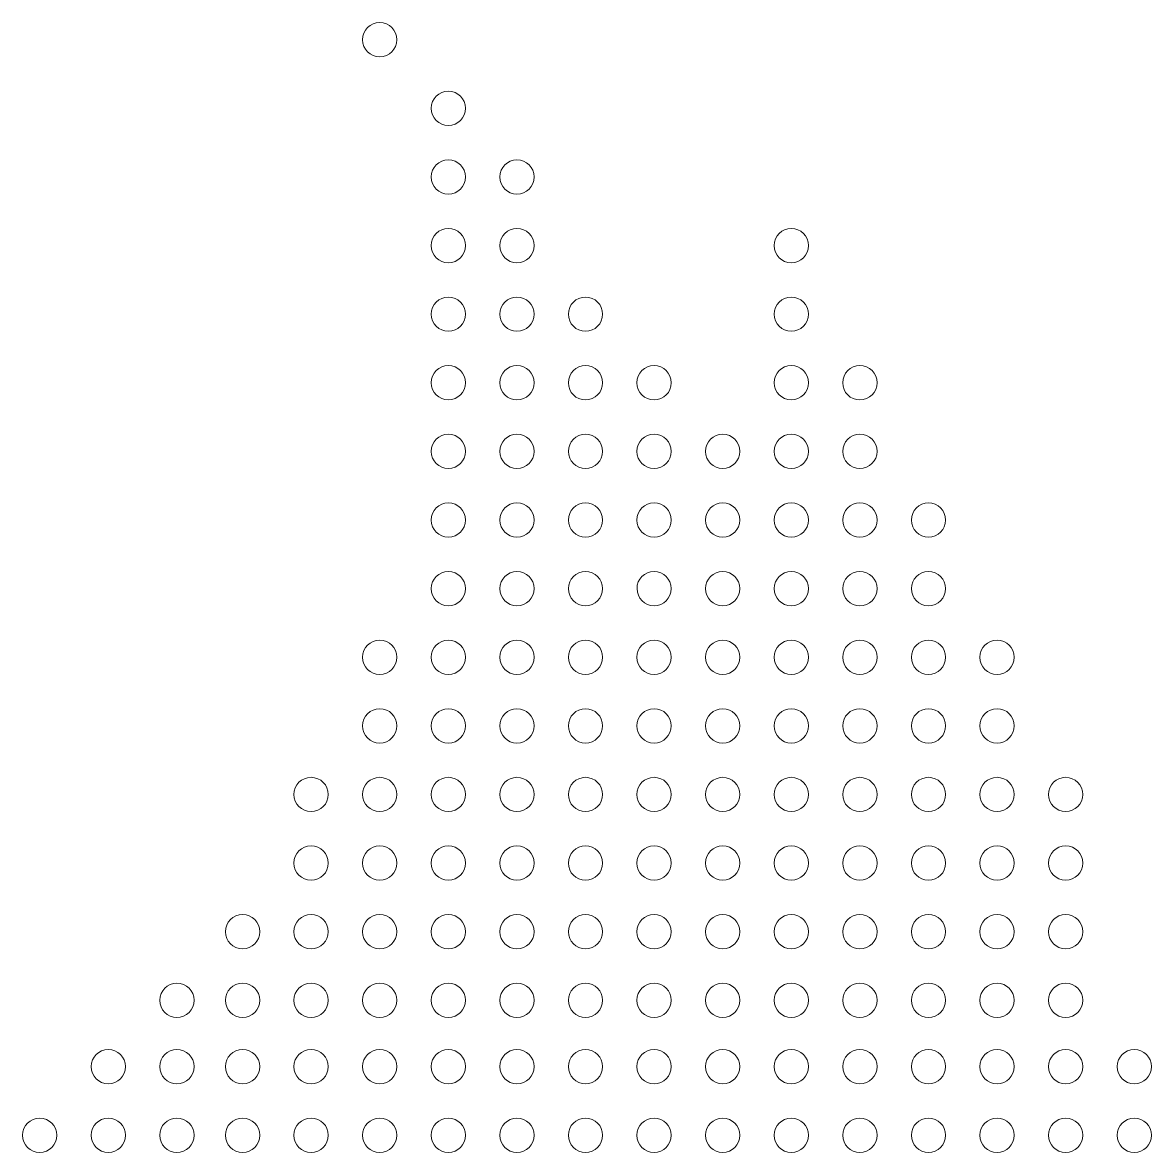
# Model space of a CAD drawing. Header units: inches. Extents: x 0.3 to 8.2, y 0.3 to 10.7.
# Drawn here: x 3.373 to 8.217, y 5.817 to 10.664 of the extents above; entities that cross this region are included whole.
import ezdxf

# ---------------------------------------------------------------- set-up
doc = ezdxf.new("R2010")
doc.units = ezdxf.units.IN
doc.header["$MEASUREMENT"] = 0
doc.layers.add('Layer 1', color=7, linetype='Continuous')

# ---------------------------------------------------------------- blocks, each defined once
blk = doc.blocks.new('block 5')
at = {"layer": 'Layer 1', "lineweight": 0}
for points in [[(4.9052, 10.6641), (4.8646, 10.6641), (4.8314, 10.6313), (4.8314, 10.5905), (4.8314, 10.5499), (4.8646, 10.5171), (4.9052, 10.5171), (4.9459, 10.5171), (4.9789, 10.5499), (4.9789, 10.5905), (4.9789, 10.6313), (4.9459, 10.6641), (4.9052, 10.6641)], [(5.1997, 10.3699), (5.159, 10.3699), (5.1259, 10.3368), (5.1259, 10.2964), (5.1259, 10.2557), (5.159, 10.2226), (5.1997, 10.2226), (5.2401, 10.2226), (5.273, 10.2557), (5.273, 10.2964), (5.273, 10.3368), (5.2401, 10.3699), (5.1997, 10.3699)], [(5.1997, 10.0754), (5.159, 10.0754), (5.1259, 10.0427), (5.1259, 10.002), (5.1259, 9.9612), (5.159, 9.9285), (5.1997, 9.9285), (5.2401, 9.9285), (5.273, 9.9612), (5.273, 10.002), (5.273, 10.0427), (5.2401, 10.0754), (5.1997, 10.0754)], [(5.4939, 10.0754), (5.4533, 10.0754), (5.4204, 10.0427), (5.4204, 10.002), (5.4204, 9.9612), (5.4533, 9.9285), (5.4939, 9.9285), (5.5348, 9.9285), (5.5676, 9.9612), (5.5676, 10.002), (5.5676, 10.0427), (5.5348, 10.0754), (5.4939, 10.0754)], [(5.1997, 9.7813), (5.159, 9.7813), (5.1259, 9.7482), (5.1259, 9.7075), (5.1259, 9.6669), (5.159, 9.6341), (5.1997, 9.6341), (5.2401, 9.6341), (5.273, 9.6669), (5.273, 9.7075), (5.273, 9.7482), (5.2401, 9.7813), (5.1997, 9.7813)], [(5.4939, 9.6341), (5.5348, 9.6341), (5.5676, 9.6669), (5.5676, 9.7075), (5.5676, 9.7482), (5.5348, 9.7813), (5.4939, 9.7813), (5.4533, 9.7813), (5.4204, 9.7482), (5.4204, 9.7075), (5.4204, 9.6669), (5.4533, 9.6341), (5.4939, 9.6341)], [(6.6712, 9.6341), (6.7118, 9.6341), (6.745, 9.6669), (6.7449, 9.7075), (6.7449, 9.7482), (6.7118, 9.7813), (6.6712, 9.7813), (6.6307, 9.7813), (6.5978, 9.7482), (6.5978, 9.7075), (6.5978, 9.6669), (6.6307, 9.6341), (6.6712, 9.6341)], [(5.1997, 9.4868), (5.159, 9.4868), (5.1259, 9.4541), (5.1259, 9.4134), (5.1259, 9.3726), (5.159, 9.3396), (5.1997, 9.3396), (5.2401, 9.3396), (5.273, 9.3726), (5.273, 9.4134), (5.273, 9.4541), (5.2401, 9.4868), (5.1997, 9.4868)], [(5.4939, 9.4868), (5.4533, 9.4868), (5.4204, 9.4541), (5.4204, 9.4134), (5.4204, 9.3726), (5.4533, 9.3396), (5.4939, 9.3396), (5.5348, 9.3396), (5.5676, 9.3726), (5.5676, 9.4134), (5.5676, 9.4541), (5.5348, 9.4868), (5.4939, 9.4868)], [(5.7882, 9.4868), (5.7474, 9.4868), (5.7147, 9.4538), (5.7147, 9.4134), (5.7147, 9.3726), (5.7474, 9.3396), (5.7882, 9.3396), (5.8289, 9.3396), (5.8617, 9.3726), (5.8617, 9.4134), (5.8617, 9.4541), (5.8289, 9.4868), (5.7882, 9.4868)], [(6.6712, 9.4868), (6.6307, 9.4868), (6.5978, 9.4538), (6.5978, 9.4134), (6.5978, 9.3726), (6.6307, 9.3396), (6.6712, 9.3396), (6.7118, 9.3396), (6.745, 9.3726), (6.745, 9.4134), (6.745, 9.4538), (6.7118, 9.4868), (6.6712, 9.4868)], [(5.1997, 9.1924), (5.159, 9.1924), (5.1259, 9.1596), (5.1259, 9.119), (5.1259, 9.0782), (5.159, 9.0454), (5.1997, 9.0454), (5.2401, 9.0454), (5.273, 9.0782), (5.273, 9.119), (5.273, 9.1596), (5.2401, 9.1924), (5.1997, 9.1924)], [(5.4939, 9.1924), (5.4533, 9.1924), (5.4204, 9.1596), (5.4204, 9.119), (5.4204, 9.0782), (5.4533, 9.0454), (5.4939, 9.0452), (5.5348, 9.0454), (5.5676, 9.0782), (5.5676, 9.119), (5.5676, 9.1596), (5.5348, 9.1924), (5.4939, 9.1924)], [(5.7882, 9.0454), (5.8289, 9.0454), (5.8617, 9.0782), (5.8617, 9.119), (5.8617, 9.1596), (5.8289, 9.1924), (5.7882, 9.1924), (5.7474, 9.1924), (5.7147, 9.1596), (5.7147, 9.119), (5.7147, 9.0782), (5.7474, 9.0452), (5.7882, 9.0454)], [(6.0826, 9.1924), (6.0419, 9.1924), (6.0088, 9.1596), (6.0088, 9.119), (6.0088, 9.0782), (6.0419, 9.0452), (6.0826, 9.0454), (6.1233, 9.0454), (6.1563, 9.0782), (6.1563, 9.119), (6.156, 9.1596), (6.1233, 9.1924), (6.0826, 9.1924)], [(6.6712, 9.1924), (6.6307, 9.1924), (6.5978, 9.1596), (6.5978, 9.119), (6.5978, 9.0782), (6.6307, 9.0454), (6.6712, 9.0454), (6.7118, 9.0454), (6.745, 9.0782), (6.745, 9.119), (6.7449, 9.1596), (6.7118, 9.1924), (6.6712, 9.1924)], [(6.9655, 9.1924), (6.9251, 9.1924), (6.8919, 9.1596), (6.8919, 9.119), (6.8919, 9.0782), (6.9251, 9.0452), (6.9655, 9.0454), (7.0062, 9.0454), (7.0394, 9.0782), (7.0394, 9.119), (7.0392, 9.1596), (7.0062, 9.1924), (6.9655, 9.1924)], [(5.1997, 8.8983), (5.159, 8.8983), (5.1259, 8.8651), (5.1259, 8.8245), (5.1259, 8.7838), (5.159, 8.751), (5.1997, 8.751), (5.2401, 8.751), (5.273, 8.7838), (5.273, 8.8245), (5.273, 8.8651), (5.2401, 8.8983), (5.1997, 8.8983)], [(5.4939, 8.7511), (5.5348, 8.7511), (5.5676, 8.7838), (5.5676, 8.8245), (5.5676, 8.8651), (5.5348, 8.8983), (5.4939, 8.8983), (5.4533, 8.8983), (5.4204, 8.8651), (5.4204, 8.8245), (5.4204, 8.7838), (5.4533, 8.7511), (5.4939, 8.7511)], [(5.7882, 8.8983), (5.7474, 8.8983), (5.7147, 8.8651), (5.7147, 8.8245), (5.7147, 8.7838), (5.7474, 8.751), (5.7882, 8.751), (5.8289, 8.751), (5.8617, 8.7838), (5.8617, 8.8245), (5.8617, 8.8651), (5.8289, 8.8983), (5.7882, 8.8983)], [(6.0826, 8.8983), (6.0419, 8.8983), (6.0088, 8.8651), (6.0088, 8.8245), (6.0088, 8.7838), (6.0419, 8.751), (6.0826, 8.751), (6.1233, 8.751), (6.1563, 8.7838), (6.1563, 8.8245), (6.1563, 8.8651), (6.1233, 8.8983), (6.0826, 8.8983)], [(6.3768, 8.8983), (6.3362, 8.8983), (6.3035, 8.8651), (6.3035, 8.8245), (6.3035, 8.7838), (6.3362, 8.751), (6.3768, 8.751), (6.4177, 8.751), (6.4505, 8.7838), (6.4505, 8.8245), (6.4505, 8.8651), (6.4177, 8.8983), (6.3768, 8.8983)], [(6.6712, 8.8983), (6.6307, 8.8983), (6.5978, 8.8651), (6.5978, 8.8245), (6.5978, 8.7838), (6.6307, 8.751), (6.6712, 8.751), (6.7118, 8.751), (6.7449, 8.7838), (6.745, 8.8245), (6.7449, 8.8651), (6.7118, 8.8983), (6.6712, 8.8983)], [(6.9655, 8.7511), (7.0062, 8.7511), (7.0392, 8.7838), (7.0392, 8.8245), (7.0394, 8.8651), (7.0062, 8.8983), (6.9655, 8.8983), (6.9251, 8.8983), (6.8919, 8.8651), (6.8919, 8.8245), (6.8919, 8.7838), (6.9251, 8.7511), (6.9655, 8.7511)], [(5.1997, 8.6037), (5.159, 8.6037), (5.1259, 8.571), (5.1259, 8.53), (5.1259, 8.4894), (5.159, 8.4566), (5.1997, 8.4566), (5.2401, 8.4566), (5.273, 8.4894), (5.273, 8.53), (5.273, 8.571), (5.2401, 8.6037), (5.1997, 8.6037)], [(5.4939, 8.6037), (5.4533, 8.6037), (5.4204, 8.571), (5.4204, 8.53), (5.4204, 8.4894), (5.4533, 8.4566), (5.4939, 8.4566), (5.5348, 8.4566), (5.5676, 8.4894), (5.5676, 8.53), (5.5676, 8.571), (5.5348, 8.6037), (5.4939, 8.6037)], [(5.7882, 8.4566), (5.8289, 8.4566), (5.8617, 8.4894), (5.8617, 8.53), (5.8617, 8.5709), (5.8289, 8.6037), (5.7882, 8.6037), (5.7474, 8.6037), (5.7147, 8.571), (5.7147, 8.53), (5.7147, 8.4894), (5.7474, 8.4566), (5.7882, 8.4566)], [(6.0826, 8.6037), (6.0419, 8.6037), (6.0088, 8.571), (6.0088, 8.53), (6.0088, 8.4894), (6.0419, 8.4566), (6.0826, 8.4566), (6.1233, 8.4566), (6.1563, 8.4894), (6.1563, 8.53), (6.1563, 8.571), (6.1233, 8.6037), (6.0826, 8.6037)], [(6.3768, 8.6037), (6.3362, 8.6037), (6.3035, 8.571), (6.3035, 8.53), (6.3035, 8.4894), (6.3362, 8.4566), (6.3768, 8.4566), (6.4177, 8.4566), (6.4505, 8.4894), (6.4505, 8.53), (6.4505, 8.571), (6.4177, 8.6037), (6.3768, 8.6037)], [(6.6712, 8.4566), (6.7118, 8.4566), (6.7449, 8.4894), (6.7449, 8.53), (6.745, 8.5709), (6.7118, 8.6037), (6.6712, 8.6037), (6.6307, 8.6037), (6.5978, 8.571), (6.5978, 8.53), (6.5978, 8.4894), (6.6307, 8.4566), (6.6712, 8.4566)], [(6.9655, 8.4566), (7.0062, 8.4566), (7.0392, 8.4894), (7.0392, 8.53), (7.0394, 8.5709), (7.0062, 8.6037), (6.9655, 8.6037), (6.9251, 8.6037), (6.8919, 8.571), (6.8919, 8.53), (6.8919, 8.4894), (6.9251, 8.4566), (6.9655, 8.4566)], [(7.2598, 8.4566), (7.3006, 8.4566), (7.3336, 8.4894), (7.3336, 8.53), (7.3336, 8.5709), (7.3006, 8.6037), (7.2598, 8.6037), (7.2195, 8.6037), (7.1865, 8.571), (7.1865, 8.53), (7.1865, 8.4894), (7.2195, 8.4566), (7.2598, 8.4566)], [(5.1997, 8.3094), (5.159, 8.3094), (5.1259, 8.2766), (5.1259, 8.2358), (5.1259, 8.1953), (5.159, 8.1621), (5.1997, 8.1621), (5.2401, 8.1621), (5.273, 8.1953), (5.273, 8.2358), (5.273, 8.2766), (5.2401, 8.3094), (5.1997, 8.3094)], [(5.4939, 8.1625), (5.5348, 8.1621), (5.5676, 8.1953), (5.5676, 8.2358), (5.5676, 8.2766), (5.5348, 8.3094), (5.4939, 8.3096), (5.4533, 8.3094), (5.4204, 8.2766), (5.4204, 8.2358), (5.4204, 8.1953), (5.4533, 8.1621), (5.4939, 8.1625)], [(5.7882, 8.3094), (5.7474, 8.3096), (5.7147, 8.2766), (5.7147, 8.2358), (5.7147, 8.1953), (5.7474, 8.1621), (5.7882, 8.1621), (5.8289, 8.1621), (5.8617, 8.1953), (5.8617, 8.2358), (5.8617, 8.2766), (5.8289, 8.3094), (5.7882, 8.3094)], [(6.0826, 8.1621), (6.1233, 8.1621), (6.156, 8.1953), (6.156, 8.2358), (6.1563, 8.2766), (6.1233, 8.3094), (6.0826, 8.3094), (6.0419, 8.3094), (6.0088, 8.2766), (6.0092, 8.2358), (6.0092, 8.1953), (6.042, 8.1621), (6.0826, 8.1621)], [(6.3768, 8.3096), (6.3362, 8.3096), (6.3035, 8.2766), (6.3035, 8.2358), (6.3035, 8.1953), (6.3362, 8.1621), (6.3768, 8.1621), (6.4177, 8.1621), (6.4505, 8.1953), (6.4505, 8.2358), (6.4505, 8.2766), (6.4177, 8.3094), (6.3768, 8.3096)], [(6.6712, 8.1625), (6.7118, 8.1621), (6.745, 8.1953), (6.7449, 8.2358), (6.7449, 8.2766), (6.7118, 8.3094), (6.6712, 8.3094), (6.6307, 8.3094), (6.5978, 8.2766), (6.5978, 8.2358), (6.5978, 8.1953), (6.6307, 8.1621), (6.6712, 8.1625)], [(6.9655, 8.1621), (7.0062, 8.1621), (7.0394, 8.1953), (7.0392, 8.2358), (7.0394, 8.2766), (7.0062, 8.3094), (6.9655, 8.3094), (6.9251, 8.3094), (6.8919, 8.2766), (6.8919, 8.2358), (6.8919, 8.1953), (6.9251, 8.1621), (6.9655, 8.1621)], [(7.2598, 8.1621), (7.3006, 8.1621), (7.3336, 8.1953), (7.3336, 8.2358), (7.3336, 8.2766), (7.3006, 8.3094), (7.2598, 8.3094), (7.2192, 8.3094), (7.1865, 8.2766), (7.1865, 8.2358), (7.1865, 8.1953), (7.2192, 8.1625), (7.2598, 8.1621)], [(4.9052, 8.0151), (4.8646, 8.0151), (4.8314, 7.982), (4.8314, 7.9415), (4.8318, 7.9007), (4.8646, 7.8679), (4.9052, 7.8679), (4.9459, 7.8679), (4.9789, 7.9007), (4.9789, 7.9415), (4.9789, 7.982), (4.9459, 8.0151), (4.9052, 8.0151)], [(5.1997, 8.0151), (5.159, 8.0151), (5.1259, 7.982), (5.1259, 7.9415), (5.1259, 7.9007), (5.159, 7.8679), (5.1997, 7.8679), (5.2401, 7.8679), (5.273, 7.9007), (5.273, 7.9415), (5.273, 7.982), (5.2401, 8.0151), (5.1997, 8.0151)], [(5.4939, 7.8679), (5.5348, 7.8679), (5.5676, 7.9007), (5.5676, 7.9415), (5.5676, 7.982), (5.5348, 8.0151), (5.4939, 8.0151), (5.4533, 8.0151), (5.4204, 7.982), (5.4204, 7.9415), (5.4204, 7.9007), (5.4533, 7.8679), (5.4939, 7.8679)], [(5.7882, 7.8679), (5.8289, 7.8679), (5.8617, 7.9007), (5.8617, 7.9415), (5.8617, 7.982), (5.8289, 8.0151), (5.7882, 8.0151), (5.7474, 8.0151), (5.7147, 7.982), (5.7147, 7.9415), (5.7147, 7.9007), (5.7474, 7.8679), (5.7882, 7.8679)], [(6.0826, 7.8679), (6.1233, 7.8679), (6.156, 7.9007), (6.156, 7.9415), (6.1563, 7.982), (6.1233, 8.0151), (6.0826, 8.0151), (6.0419, 8.0151), (6.0088, 7.982), (6.0088, 7.9415), (6.0089, 7.9007), (6.042, 7.8679), (6.0826, 7.8679)], [(6.3768, 8.0151), (6.3362, 8.0151), (6.3035, 7.982), (6.3035, 7.9415), (6.3035, 7.9007), (6.3362, 7.8679), (6.3768, 7.8679), (6.4177, 7.8679), (6.4505, 7.9007), (6.4505, 7.9415), (6.4505, 7.982), (6.4177, 8.0151), (6.3768, 8.0151)], [(6.6712, 7.8679), (6.7118, 7.8679), (6.745, 7.9007), (6.7449, 7.9415), (6.745, 7.982), (6.7118, 8.0151), (6.6712, 8.0151), (6.6307, 8.0151), (6.5978, 7.982), (6.5978, 7.9415), (6.5978, 7.9007), (6.6307, 7.8679), (6.6712, 7.8679)], [(6.9655, 8.0151), (6.9251, 8.0151), (6.8919, 7.982), (6.8919, 7.9415), (6.8919, 7.9007), (6.9251, 7.8679), (6.9655, 7.8679), (7.0062, 7.8679), (7.0392, 7.9007), (7.0394, 7.9415), (7.0394, 7.982), (7.0062, 8.0151), (6.9655, 8.0151)], [(7.2598, 7.8679), (7.3006, 7.8679), (7.3336, 7.9007), (7.3336, 7.9415), (7.3336, 7.982), (7.3006, 8.0151), (7.2598, 8.0151), (7.2195, 8.0151), (7.1865, 7.982), (7.1865, 7.9415), (7.1865, 7.9007), (7.2192, 7.8679), (7.2598, 7.8679)], [(7.5543, 8.0151), (7.5136, 8.0151), (7.4807, 7.982), (7.4808, 7.9415), (7.4808, 7.9007), (7.5136, 7.8679), (7.5543, 7.8679), (7.5951, 7.8679), (7.6281, 7.9007), (7.6281, 7.9415), (7.6281, 7.982), (7.5952, 8.0151), (7.5543, 8.0151)], [(4.9052, 7.7208), (4.8646, 7.7208), (4.8314, 7.6879), (4.8318, 7.6472), (4.8314, 7.6066), (4.8646, 7.5734), (4.9052, 7.5734), (4.9459, 7.5734), (4.9789, 7.6066), (4.9789, 7.6472), (4.9789, 7.6876), (4.9459, 7.7208), (4.9052, 7.7208)], [(5.1997, 7.7208), (5.159, 7.7208), (5.1259, 7.6879), (5.1259, 7.6472), (5.1259, 7.6066), (5.159, 7.5734), (5.1997, 7.5734), (5.2401, 7.5734), (5.273, 7.6066), (5.273, 7.6472), (5.273, 7.6876), (5.2401, 7.7208), (5.1997, 7.7208)], [(5.4939, 7.5734), (5.5348, 7.5734), (5.5676, 7.6066), (5.5676, 7.6472), (5.5676, 7.6877), (5.5348, 7.7208), (5.4939, 7.7208), (5.4533, 7.7208), (5.4204, 7.6877), (5.4204, 7.6472), (5.4204, 7.6066), (5.4533, 7.5734), (5.4939, 7.5734)], [(5.7882, 7.5734), (5.8289, 7.5734), (5.8617, 7.6066), (5.8617, 7.6472), (5.8617, 7.6877), (5.8289, 7.7208), (5.7882, 7.7208), (5.7474, 7.7208), (5.7147, 7.6879), (5.7147, 7.6472), (5.7147, 7.6066), (5.7474, 7.5734), (5.7882, 7.5734)], [(6.0826, 7.5734), (6.1233, 7.5734), (6.156, 7.6066), (6.156, 7.6472), (6.156, 7.6877), (6.1233, 7.7208), (6.0826, 7.7208), (6.0419, 7.7208), (6.0088, 7.6877), (6.0088, 7.6472), (6.0089, 7.6066), (6.042, 7.5734), (6.0826, 7.5734)], [(6.3768, 7.7208), (6.3362, 7.7208), (6.3035, 7.6879), (6.3035, 7.6472), (6.3035, 7.6066), (6.3362, 7.5734), (6.3768, 7.5734), (6.4177, 7.5734), (6.4505, 7.6066), (6.4505, 7.6472), (6.4505, 7.6876), (6.4177, 7.7208), (6.3768, 7.7208)], [(6.6712, 7.7208), (6.6307, 7.7208), (6.5978, 7.6879), (6.5978, 7.6472), (6.5978, 7.6066), (6.6307, 7.5734), (6.6712, 7.5734), (6.7118, 7.5734), (6.7449, 7.6066), (6.745, 7.6472), (6.7449, 7.6879), (6.7118, 7.7208), (6.6712, 7.7208)], [(6.9655, 7.5734), (7.0062, 7.5734), (7.0392, 7.6066), (7.0392, 7.6472), (7.0392, 7.6877), (7.0062, 7.7208), (6.9655, 7.7208), (6.9251, 7.7208), (6.8919, 7.6877), (6.8919, 7.6472), (6.8919, 7.6066), (6.9251, 7.5734), (6.9655, 7.5734)], [(7.2598, 7.7208), (7.2195, 7.7208), (7.1865, 7.6876), (7.1865, 7.6472), (7.1865, 7.6066), (7.2195, 7.5734), (7.2598, 7.5734), (7.3006, 7.5734), (7.3336, 7.6066), (7.3336, 7.6472), (7.3337, 7.6876), (7.3006, 7.7208), (7.2598, 7.7208)], [(7.5543, 7.7208), (7.5136, 7.7208), (7.4808, 7.6876), (7.4808, 7.6472), (7.4808, 7.6066), (7.5136, 7.5734), (7.5543, 7.5734), (7.5951, 7.5734), (7.6281, 7.6066), (7.6281, 7.6472), (7.6281, 7.6876), (7.5952, 7.7208), (7.5543, 7.7208)], [(4.6108, 7.4263), (4.57, 7.4263), (4.5372, 7.3936), (4.5372, 7.3527), (4.5372, 7.3122), (4.57, 7.2795), (4.6108, 7.2795), (4.6515, 7.2795), (4.6846, 7.3122), (4.6846, 7.3527), (4.6846, 7.3935), (4.6515, 7.4263), (4.6108, 7.4263)], [(4.9052, 7.4263), (4.8646, 7.4263), (4.8314, 7.3936), (4.8314, 7.3527), (4.8314, 7.3122), (4.8646, 7.2795), (4.9052, 7.2795), (4.9459, 7.2795), (4.9789, 7.3122), (4.9789, 7.3527), (4.9789, 7.3935), (4.9459, 7.4263), (4.9052, 7.4263)], [(5.1997, 7.4263), (5.159, 7.4263), (5.1259, 7.3936), (5.1259, 7.3527), (5.1259, 7.3122), (5.159, 7.2795), (5.1997, 7.2795), (5.2401, 7.2795), (5.273, 7.3122), (5.273, 7.3527), (5.273, 7.3935), (5.2401, 7.4263), (5.1997, 7.4263)], [(5.4939, 7.2795), (5.5348, 7.2795), (5.5676, 7.3122), (5.5676, 7.3527), (5.5676, 7.3935), (5.5348, 7.4263), (5.4939, 7.4263), (5.4533, 7.4263), (5.4204, 7.3936), (5.4204, 7.3527), (5.4204, 7.3122), (5.4533, 7.2795), (5.4939, 7.2795)], [(5.7882, 7.4263), (5.7474, 7.4263), (5.7147, 7.3936), (5.7147, 7.3527), (5.7147, 7.3122), (5.7474, 7.2795), (5.7882, 7.2795), (5.8289, 7.2795), (5.8617, 7.3122), (5.8617, 7.3527), (5.8617, 7.3935), (5.8289, 7.4263), (5.7882, 7.4263)], [(6.0826, 7.2795), (6.1233, 7.2795), (6.1563, 7.3122), (6.156, 7.3527), (6.1563, 7.3935), (6.1233, 7.4263), (6.0826, 7.4263), (6.0419, 7.4263), (6.0088, 7.3936), (6.0088, 7.3527), (6.0089, 7.3122), (6.042, 7.2795), (6.0826, 7.2795)], [(6.3768, 7.4263), (6.3362, 7.4263), (6.3035, 7.3936), (6.3035, 7.3527), (6.3035, 7.3122), (6.3362, 7.2795), (6.3768, 7.2795), (6.4177, 7.2795), (6.4505, 7.3122), (6.4505, 7.3527), (6.4505, 7.3935), (6.4177, 7.4263), (6.3768, 7.4263)], [(6.6712, 7.2795), (6.7118, 7.2795), (6.7449, 7.3122), (6.7449, 7.3527), (6.7449, 7.3935), (6.7118, 7.4263), (6.6712, 7.4263), (6.6307, 7.4263), (6.5978, 7.3936), (6.5978, 7.3527), (6.5978, 7.3122), (6.6307, 7.2795), (6.6712, 7.2795)], [(6.9655, 7.2795), (7.0062, 7.2795), (7.0392, 7.3122), (7.0392, 7.3527), (7.0392, 7.3935), (7.0062, 7.4263), (6.9655, 7.4263), (6.9251, 7.4263), (6.8919, 7.3936), (6.8919, 7.3527), (6.8919, 7.3122), (6.9251, 7.2795), (6.9655, 7.2795)], [(7.2598, 7.4263), (7.2195, 7.4263), (7.1865, 7.3936), (7.1865, 7.3527), (7.1865, 7.3122), (7.2192, 7.2795), (7.2598, 7.2795), (7.3006, 7.2795), (7.3336, 7.3122), (7.3336, 7.3527), (7.3337, 7.3935), (7.3006, 7.4263), (7.2598, 7.4263)], [(7.5543, 7.4263), (7.5136, 7.4263), (7.4807, 7.3936), (7.4807, 7.3527), (7.4807, 7.3122), (7.5136, 7.2795), (7.5543, 7.2795), (7.5951, 7.2795), (7.6281, 7.3122), (7.6281, 7.3527), (7.6281, 7.3935), (7.5952, 7.4263), (7.5543, 7.4263)], [(7.8486, 7.4263), (7.808, 7.4263), (7.775, 7.3936), (7.775, 7.3527), (7.775, 7.3122), (7.808, 7.2795), (7.8486, 7.2795), (7.8891, 7.2795), (7.9224, 7.3122), (7.9224, 7.3527), (7.9224, 7.3935), (7.8891, 7.4263), (7.8486, 7.4263)], [(4.6108, 6.9849), (4.6515, 6.9849), (4.6846, 7.0177), (4.6846, 7.0582), (4.6846, 7.0991), (4.6515, 7.1321), (4.6108, 7.1321), (4.57, 7.1321), (4.5372, 7.0991), (4.5372, 7.0582), (4.5372, 7.0177), (4.57, 6.9849), (4.6108, 6.9849)], [(4.9052, 7.1321), (4.8646, 7.1321), (4.8314, 7.0991), (4.8318, 7.0582), (4.8314, 7.0177), (4.8646, 6.9849), (4.9052, 6.9849), (4.9459, 6.9849), (4.9789, 7.0177), (4.9789, 7.0582), (4.9789, 7.0991), (4.9459, 7.1321), (4.9052, 7.1321)], [(5.1997, 7.1321), (5.159, 7.1321), (5.1259, 7.0991), (5.1259, 7.0582), (5.1259, 7.0177), (5.159, 6.9849), (5.1997, 6.9849), (5.2401, 6.9849), (5.273, 7.0177), (5.273, 7.0582), (5.273, 7.0991), (5.2401, 7.1321), (5.1997, 7.1321)], [(5.4939, 6.9849), (5.5348, 6.9849), (5.5676, 7.0177), (5.5676, 7.0582), (5.5676, 7.0991), (5.5348, 7.1321), (5.4939, 7.1321), (5.4533, 7.1321), (5.4204, 7.0991), (5.4204, 7.0582), (5.4204, 7.0177), (5.4533, 6.9849), (5.4939, 6.9849)], [(5.7882, 6.9849), (5.8289, 6.9849), (5.8617, 7.0177), (5.8617, 7.0582), (5.8617, 7.0991), (5.8289, 7.1321), (5.7882, 7.1321), (5.7474, 7.1321), (5.7147, 7.0991), (5.7147, 7.0582), (5.7147, 7.0177), (5.7474, 6.9849), (5.7882, 6.9849)], [(6.0826, 6.9849), (6.1233, 6.9849), (6.156, 7.0177), (6.156, 7.0582), (6.1563, 7.0991), (6.1233, 7.1321), (6.0826, 7.1321), (6.0419, 7.1321), (6.0088, 7.0991), (6.0088, 7.0582), (6.0089, 7.0177), (6.042, 6.9849), (6.0826, 6.9849)], [(6.3768, 7.1321), (6.3362, 7.1321), (6.3035, 7.0991), (6.3035, 7.0582), (6.3035, 7.0177), (6.3362, 6.9849), (6.3768, 6.9849), (6.4177, 6.9849), (6.4505, 7.0177), (6.4505, 7.0582), (6.4505, 7.0991), (6.4177, 7.1321), (6.3768, 7.1321)], [(6.6712, 7.1321), (6.6307, 7.1321), (6.5978, 7.0991), (6.5978, 7.0582), (6.5978, 7.0177), (6.6307, 6.9849), (6.6712, 6.9849), (6.7118, 6.9849), (6.7449, 7.0177), (6.745, 7.0582), (6.7449, 7.0991), (6.7118, 7.1321), (6.6712, 7.1321)], [(6.9655, 6.9849), (7.0062, 6.9849), (7.0392, 7.0177), (7.0392, 7.0582), (7.0392, 7.0991), (7.0062, 7.1321), (6.9655, 7.1321), (6.9251, 7.1321), (6.8919, 7.0991), (6.8919, 7.0582), (6.8919, 7.0177), (6.9251, 6.9849), (6.9655, 6.9849)], [(7.3337, 7.0582), (7.3337, 7.0991), (7.3006, 7.1321), (7.2598, 7.1321), (7.2195, 7.1321), (7.1865, 7.0991), (7.1865, 7.0582), (7.1865, 7.0177), (7.2193, 6.9849), (7.2598, 6.9849), (7.3006, 6.9849), (7.3337, 7.0177), (7.3337, 7.0582)], [(7.5543, 7.1321), (7.5136, 7.1321), (7.4807, 7.0991), (7.4808, 7.0582), (7.4807, 7.0177), (7.5136, 6.9849), (7.5543, 6.9849), (7.5951, 6.9849), (7.6281, 7.0177), (7.6281, 7.0582), (7.6281, 7.0991), (7.5952, 7.1321), (7.5543, 7.1321)], [(7.8486, 7.1321), (7.808, 7.1321), (7.775, 7.0991), (7.775, 7.0582), (7.775, 7.0177), (7.808, 6.9849), (7.8486, 6.9849), (7.8891, 6.9849), (7.9224, 7.0177), (7.9224, 7.0582), (7.9224, 7.0991), (7.8895, 7.1321), (7.8486, 7.1321)], [(4.3165, 6.8378), (4.2759, 6.8378), (4.2429, 6.8046), (4.2429, 6.764), (4.2429, 6.7234), (4.2759, 6.6907), (4.3165, 6.6907), (4.3572, 6.6907), (4.3901, 6.7234), (4.3901, 6.764), (4.3901, 6.8046), (4.3572, 6.8378), (4.3165, 6.8378)], [(4.6108, 6.6907), (4.6515, 6.6907), (4.6846, 6.7234), (4.6846, 6.764), (4.6846, 6.8046), (4.6515, 6.8378), (4.6108, 6.8378), (4.57, 6.8378), (4.5372, 6.8046), (4.5372, 6.764), (4.5372, 6.7234), (4.57, 6.6907), (4.6108, 6.6907)], [(4.9052, 6.8378), (4.8646, 6.8378), (4.8314, 6.8046), (4.8314, 6.764), (4.8314, 6.7234), (4.8646, 6.6907), (4.9052, 6.6907), (4.9459, 6.6907), (4.9789, 6.7234), (4.9789, 6.764), (4.9789, 6.8046), (4.9459, 6.8378), (4.9052, 6.8378)], [(5.1997, 6.8378), (5.159, 6.8378), (5.1259, 6.8046), (5.1259, 6.764), (5.1259, 6.7234), (5.159, 6.6907), (5.1997, 6.6907), (5.2401, 6.6907), (5.273, 6.7234), (5.273, 6.764), (5.273, 6.8046), (5.2401, 6.8378), (5.1997, 6.8378)], [(5.4939, 6.6907), (5.5348, 6.6907), (5.5676, 6.7234), (5.5676, 6.764), (5.5676, 6.8046), (5.5348, 6.8378), (5.4939, 6.8378), (5.4533, 6.8378), (5.4204, 6.8046), (5.4204, 6.764), (5.4204, 6.7234), (5.4533, 6.6907), (5.4939, 6.6907)], [(5.7882, 6.6907), (5.8289, 6.6907), (5.8617, 6.7234), (5.8617, 6.764), (5.8617, 6.8046), (5.8289, 6.8378), (5.7882, 6.8378), (5.7474, 6.8378), (5.7147, 6.8046), (5.7147, 6.764), (5.7147, 6.7234), (5.7474, 6.6907), (5.7882, 6.6907)], [(6.0826, 6.6907), (6.1233, 6.6907), (6.156, 6.7234), (6.156, 6.764), (6.1563, 6.8046), (6.1233, 6.8378), (6.0826, 6.8378), (6.0419, 6.8378), (6.0092, 6.8046), (6.0088, 6.764), (6.0089, 6.7234), (6.042, 6.6907), (6.0826, 6.6907)], [(6.3768, 6.8378), (6.3362, 6.8378), (6.3035, 6.8046), (6.3035, 6.764), (6.3035, 6.7234), (6.3362, 6.6907), (6.3768, 6.6907), (6.4177, 6.6907), (6.4505, 6.7234), (6.4505, 6.764), (6.4505, 6.8046), (6.4177, 6.8378), (6.3768, 6.8378)], [(6.6712, 6.6907), (6.7118, 6.6907), (6.745, 6.7234), (6.7449, 6.764), (6.7449, 6.8046), (6.7118, 6.8378), (6.6712, 6.8378), (6.6307, 6.8378), (6.5978, 6.8046), (6.5978, 6.764), (6.5978, 6.7234), (6.6307, 6.6907), (6.6712, 6.6907)], [(6.9655, 6.6907), (7.0062, 6.6907), (7.0394, 6.7234), (7.0392, 6.764), (7.0392, 6.8046), (7.0062, 6.8378), (6.9655, 6.8378), (6.9251, 6.8378), (6.8919, 6.8046), (6.8919, 6.764), (6.8919, 6.7234), (6.9251, 6.6907), (6.9655, 6.6907)], [(7.2598, 6.6907), (7.3006, 6.6907), (7.3336, 6.7234), (7.3336, 6.764), (7.3336, 6.8046), (7.3006, 6.8378), (7.2598, 6.8378), (7.2195, 6.8378), (7.1865, 6.8046), (7.1865, 6.764), (7.1865, 6.7234), (7.2195, 6.6907), (7.2598, 6.6907)], [(7.5543, 6.8378), (7.5136, 6.8378), (7.4807, 6.8046), (7.4808, 6.764), (7.4808, 6.7234), (7.5136, 6.6907), (7.5543, 6.6907), (7.5951, 6.6907), (7.6281, 6.7234), (7.6281, 6.764), (7.6281, 6.8046), (7.5952, 6.8378), (7.5543, 6.8378)], [(7.8486, 6.8378), (7.808, 6.8378), (7.775, 6.8046), (7.775, 6.764), (7.775, 6.7234), (7.808, 6.6907), (7.8486, 6.6907), (7.8891, 6.6907), (7.9224, 6.7234), (7.9224, 6.764), (7.9224, 6.8046), (7.8891, 6.8378), (7.8486, 6.8378)], [(4.0346, 6.5432), (3.9941, 6.5432), (3.9612, 6.5104), (3.9612, 6.4699), (3.9612, 6.4291), (3.9939, 6.3962), (4.0346, 6.3962), (4.0753, 6.3962), (4.1084, 6.4291), (4.1084, 6.4699), (4.1084, 6.5104), (4.0753, 6.5432), (4.0346, 6.5432)], [(4.3165, 6.5432), (4.2759, 6.5432), (4.2429, 6.5104), (4.2429, 6.4699), (4.2429, 6.4291), (4.2759, 6.3962), (4.3165, 6.3962), (4.3572, 6.3962), (4.3901, 6.4291), (4.3901, 6.4699), (4.3901, 6.5104), (4.3572, 6.5432), (4.3165, 6.5432)], [(4.6108, 6.5432), (4.57, 6.5432), (4.5372, 6.5104), (4.5372, 6.4699), (4.5372, 6.4291), (4.57, 6.3962), (4.6108, 6.3962), (4.6515, 6.3962), (4.6846, 6.4291), (4.6846, 6.4699), (4.6846, 6.5104), (4.6515, 6.5432), (4.6108, 6.5432)], [(4.9052, 6.5432), (4.8646, 6.5432), (4.8314, 6.5104), (4.8314, 6.4699), (4.8314, 6.4291), (4.8646, 6.3962), (4.9052, 6.3962), (4.9459, 6.3962), (4.9789, 6.4291), (4.9789, 6.4699), (4.9789, 6.5104), (4.9459, 6.5432), (4.9052, 6.5432)], [(5.1997, 6.5432), (5.159, 6.5432), (5.1259, 6.5104), (5.1259, 6.4699), (5.1259, 6.4291), (5.159, 6.3962), (5.1997, 6.3962), (5.2401, 6.3962), (5.273, 6.4291), (5.273, 6.4699), (5.273, 6.5104), (5.2401, 6.5432), (5.1997, 6.5432)], [(5.4939, 6.5432), (5.4533, 6.5432), (5.4204, 6.5104), (5.4204, 6.4699), (5.4204, 6.4291), (5.4533, 6.3962), (5.4939, 6.3962), (5.5348, 6.3962), (5.5676, 6.4291), (5.5676, 6.4699), (5.5676, 6.5104), (5.5348, 6.5432), (5.4939, 6.5432)], [(5.7882, 6.5432), (5.7474, 6.5432), (5.7147, 6.5104), (5.7147, 6.4699), (5.7147, 6.4291), (5.7474, 6.3962), (5.7882, 6.3962), (5.8289, 6.3962), (5.8617, 6.4291), (5.8617, 6.4699), (5.8617, 6.5104), (5.8289, 6.5432), (5.7882, 6.5432)], [(6.0826, 6.5432), (6.0419, 6.5432), (6.0092, 6.5104), (6.0088, 6.4699), (6.0088, 6.4291), (6.0419, 6.3962), (6.0826, 6.3962), (6.1233, 6.3962), (6.156, 6.4291), (6.1563, 6.4699), (6.1563, 6.5104), (6.1233, 6.5432), (6.0826, 6.5432)], [(6.3768, 6.5432), (6.3362, 6.5432), (6.3035, 6.5104), (6.3035, 6.4699), (6.3035, 6.4291), (6.3362, 6.3962), (6.3768, 6.3962), (6.4177, 6.3962), (6.4505, 6.4291), (6.4505, 6.4699), (6.4505, 6.5104), (6.4177, 6.5432), (6.3768, 6.5432)], [(6.6712, 6.3962), (6.7118, 6.3962), (6.7449, 6.4291), (6.7449, 6.4699), (6.7449, 6.5104), (6.7118, 6.5432), (6.6712, 6.5432), (6.6307, 6.5432), (6.5978, 6.5104), (6.5978, 6.4699), (6.5978, 6.4291), (6.6307, 6.3962), (6.6712, 6.3962)], [(6.9655, 6.3962), (7.0062, 6.3962), (7.0392, 6.4291), (7.0392, 6.4699), (7.0392, 6.5104), (7.0062, 6.5432), (6.9655, 6.5432), (6.9251, 6.5432), (6.8919, 6.5104), (6.8919, 6.4699), (6.8919, 6.4291), (6.9251, 6.3962), (6.9655, 6.3962)], [(7.2598, 6.3962), (7.3006, 6.3962), (7.3336, 6.4291), (7.3336, 6.4699), (7.3336, 6.5104), (7.3006, 6.5432), (7.2598, 6.5432), (7.2192, 6.5432), (7.1865, 6.5104), (7.1865, 6.4699), (7.1865, 6.4291), (7.2195, 6.3962), (7.2598, 6.3962)], [(7.5543, 6.5432), (7.5136, 6.5432), (7.4807, 6.5104), (7.4807, 6.4699), (7.4808, 6.4291), (7.5136, 6.3962), (7.5543, 6.3962), (7.5951, 6.3962), (7.6281, 6.4291), (7.6281, 6.4699), (7.6281, 6.5104), (7.5949, 6.5432), (7.5543, 6.5432)], [(7.8486, 6.5432), (7.808, 6.5432), (7.775, 6.5104), (7.775, 6.4699), (7.775, 6.4291), (7.808, 6.3962), (7.8486, 6.3962), (7.8895, 6.3962), (7.9224, 6.4291), (7.9224, 6.4699), (7.9224, 6.5104), (7.8891, 6.5432), (7.8486, 6.5432)], [(3.7406, 6.2587), (3.6998, 6.2587), (3.667, 6.2258), (3.667, 6.1854), (3.667, 6.1446), (3.6998, 6.1119), (3.7406, 6.1119), (3.7809, 6.1119), (3.8138, 6.1446), (3.8138, 6.1854), (3.8138, 6.2255), (3.7809, 6.2587), (3.7406, 6.2587)], [(4.0346, 6.2587), (3.9939, 6.2587), (3.9612, 6.2258), (3.9612, 6.1854), (3.9612, 6.1446), (3.9939, 6.1119), (4.0346, 6.1119), (4.0753, 6.1119), (4.1084, 6.1446), (4.1084, 6.1854), (4.1084, 6.2258), (4.0753, 6.2587), (4.0346, 6.2587)], [(4.3165, 6.2587), (4.2759, 6.2587), (4.2429, 6.2258), (4.2429, 6.1854), (4.2429, 6.1446), (4.2759, 6.1119), (4.3165, 6.1119), (4.3572, 6.1119), (4.3901, 6.1446), (4.3901, 6.1854), (4.3901, 6.2258), (4.3572, 6.2587), (4.3165, 6.2587)], [(4.6108, 6.1119), (4.6515, 6.1119), (4.6846, 6.1446), (4.6846, 6.1854), (4.6846, 6.2258), (4.6515, 6.2587), (4.6108, 6.2587), (4.57, 6.2587), (4.5372, 6.2258), (4.5372, 6.1854), (4.5372, 6.1446), (4.57, 6.1119), (4.6108, 6.1119)], [(4.9052, 6.2587), (4.8646, 6.2587), (4.8314, 6.2258), (4.8314, 6.1854), (4.8314, 6.1446), (4.8646, 6.1119), (4.9052, 6.1119), (4.9459, 6.1119), (4.9789, 6.1446), (4.9789, 6.1854), (4.9789, 6.2258), (4.9459, 6.2587), (4.9052, 6.2587)], [(5.1997, 6.2587), (5.159, 6.2587), (5.1259, 6.2258), (5.1259, 6.1854), (5.1259, 6.1446), (5.159, 6.1119), (5.1997, 6.1119), (5.2401, 6.1119), (5.273, 6.1446), (5.273, 6.1854), (5.273, 6.2258), (5.2401, 6.2587), (5.1997, 6.2587)], [(5.4939, 6.2587), (5.4533, 6.2587), (5.4204, 6.2258), (5.4204, 6.1854), (5.4204, 6.1446), (5.4533, 6.1119), (5.4939, 6.1119), (5.5348, 6.1119), (5.5676, 6.1446), (5.5676, 6.1854), (5.5676, 6.2258), (5.5348, 6.2587), (5.4939, 6.2587)], [(5.7882, 6.2587), (5.7474, 6.2587), (5.7147, 6.2258), (5.7147, 6.1854), (5.7147, 6.1446), (5.7474, 6.1119), (5.7882, 6.1119), (5.8289, 6.1119), (5.8617, 6.1446), (5.8617, 6.1854), (5.8617, 6.2258), (5.8289, 6.2587), (5.7882, 6.2587)], [(6.0826, 6.2587), (6.0419, 6.2587), (6.0088, 6.2258), (6.0088, 6.1854), (6.0088, 6.1446), (6.0419, 6.1119), (6.0826, 6.1119), (6.1233, 6.1119), (6.1563, 6.1446), (6.1563, 6.1854), (6.1563, 6.2258), (6.1233, 6.2587), (6.0826, 6.2587)], [(6.3768, 6.2587), (6.3362, 6.2587), (6.3035, 6.2258), (6.3035, 6.1854), (6.3035, 6.1446), (6.3362, 6.1119), (6.3768, 6.1119), (6.4177, 6.1119), (6.4505, 6.1446), (6.4505, 6.1854), (6.4505, 6.2258), (6.4177, 6.2587), (6.3768, 6.2587)], [(6.6712, 6.2587), (6.6307, 6.2587), (6.5978, 6.2258), (6.5978, 6.1854), (6.5978, 6.1446), (6.6307, 6.1119), (6.6712, 6.1119), (6.7118, 6.1119), (6.745, 6.1446), (6.745, 6.1854), (6.7449, 6.2258), (6.7118, 6.2587), (6.6712, 6.2587)], [(6.9655, 6.1119), (7.0062, 6.1119), (7.0392, 6.1446), (7.0392, 6.1854), (7.0394, 6.2258), (7.0062, 6.2587), (6.9655, 6.2587), (6.9251, 6.2587), (6.8919, 6.2258), (6.8919, 6.1854), (6.8919, 6.1446), (6.9251, 6.1119), (6.9655, 6.1119)], [(7.2598, 6.2587), (7.2195, 6.2587), (7.1865, 6.2258), (7.1865, 6.1854), (7.1865, 6.1446), (7.2195, 6.1119), (7.2598, 6.1119), (7.3006, 6.1119), (7.3336, 6.1446), (7.3336, 6.1854), (7.3337, 6.2258), (7.3006, 6.2587), (7.2598, 6.2587)], [(7.5543, 6.2587), (7.5136, 6.2587), (7.4807, 6.2258), (7.4807, 6.1854), (7.4808, 6.1446), (7.5136, 6.1119), (7.5543, 6.1119), (7.5951, 6.1119), (7.6281, 6.1446), (7.6281, 6.1854), (7.6281, 6.2258), (7.5952, 6.2587), (7.5543, 6.2587)], [(7.8486, 6.2587), (7.808, 6.2587), (7.775, 6.2258), (7.775, 6.1854), (7.775, 6.1446), (7.808, 6.1119), (7.8486, 6.1119), (7.8891, 6.1119), (7.9224, 6.1446), (7.9224, 6.1854), (7.9224, 6.2255), (7.8891, 6.2587), (7.8486, 6.2587)], [(8.1431, 6.1119), (8.1838, 6.1119), (8.2166, 6.1446), (8.2166, 6.1854), (8.2166, 6.2258), (8.1838, 6.2587), (8.1431, 6.2587), (8.1026, 6.2587), (8.0694, 6.2258), (8.0694, 6.1854), (8.0694, 6.1446), (8.1026, 6.1119), (8.1431, 6.1119)], [(3.446, 5.9644), (3.4057, 5.9644), (3.3726, 5.9315), (3.3726, 5.8908), (3.3726, 5.8503), (3.4057, 5.8173), (3.446, 5.8173), (3.4868, 5.8173), (3.5197, 5.8503), (3.5197, 5.8908), (3.5197, 5.9315), (3.4868, 5.9644), (3.446, 5.9644)], [(3.7406, 5.9644), (3.6998, 5.9644), (3.667, 5.9315), (3.667, 5.8908), (3.667, 5.8503), (3.6998, 5.8173), (3.7406, 5.8173), (3.7809, 5.8173), (3.8138, 5.8503), (3.8138, 5.8908), (3.8138, 5.9315), (3.7809, 5.9644), (3.7406, 5.9644)], [(4.0346, 5.9644), (3.9939, 5.9644), (3.9612, 5.9315), (3.9612, 5.8908), (3.9612, 5.8503), (3.9939, 5.8173), (4.0346, 5.8173), (4.0753, 5.8173), (4.1084, 5.8503), (4.1084, 5.8908), (4.1084, 5.9315), (4.0753, 5.9644), (4.0346, 5.9644)], [(4.3165, 5.9644), (4.2759, 5.9644), (4.2429, 5.9315), (4.2429, 5.8908), (4.2429, 5.8503), (4.2759, 5.8173), (4.3165, 5.8173), (4.3572, 5.8173), (4.3901, 5.8503), (4.3901, 5.8908), (4.3901, 5.9315), (4.3572, 5.9644), (4.3165, 5.9644)], [(4.6108, 5.8173), (4.6515, 5.8173), (4.6846, 5.8503), (4.6846, 5.8908), (4.6846, 5.9315), (4.6515, 5.9644), (4.6108, 5.9644), (4.57, 5.9644), (4.5372, 5.9315), (4.5372, 5.8908), (4.5372, 5.8503), (4.57, 5.8173), (4.6108, 5.8173)], [(4.9052, 5.9644), (4.8646, 5.9644), (4.8314, 5.9315), (4.8314, 5.8908), (4.8314, 5.8503), (4.8646, 5.8173), (4.9052, 5.8173), (4.9459, 5.8173), (4.9789, 5.8503), (4.9789, 5.8908), (4.9789, 5.9315), (4.9459, 5.9644), (4.9052, 5.9644)], [(5.1997, 5.9644), (5.159, 5.9644), (5.1259, 5.9315), (5.1259, 5.8908), (5.1259, 5.8503), (5.159, 5.8173), (5.1997, 5.8173), (5.2401, 5.8173), (5.273, 5.8503), (5.273, 5.8908), (5.273, 5.9315), (5.2401, 5.9644), (5.1997, 5.9644)], [(5.4939, 5.8173), (5.5348, 5.8173), (5.5676, 5.8503), (5.5676, 5.8908), (5.5676, 5.9315), (5.5348, 5.9644), (5.4939, 5.9644), (5.4533, 5.9644), (5.4204, 5.9315), (5.4204, 5.8908), (5.4204, 5.8503), (5.4533, 5.8173), (5.4939, 5.8173)], [(5.7882, 5.8173), (5.8289, 5.8173), (5.8617, 5.8503), (5.8617, 5.8908), (5.8617, 5.9315), (5.8289, 5.9644), (5.7882, 5.9644), (5.7474, 5.9644), (5.7147, 5.9315), (5.7147, 5.8908), (5.7147, 5.8503), (5.7474, 5.8173), (5.7882, 5.8173)], [(6.0826, 5.9644), (6.0419, 5.9644), (6.0088, 5.9315), (6.0088, 5.8908), (6.0088, 5.8503), (6.0419, 5.8173), (6.0826, 5.8173), (6.1233, 5.8173), (6.1563, 5.8503), (6.156, 5.8908), (6.1563, 5.9315), (6.1233, 5.9644), (6.0826, 5.9644)], [(6.3768, 5.9644), (6.3362, 5.9644), (6.3035, 5.9315), (6.3035, 5.8908), (6.3035, 5.8503), (6.3362, 5.8173), (6.3768, 5.8173), (6.4177, 5.8173), (6.4505, 5.8503), (6.4505, 5.8908), (6.4505, 5.9315), (6.4177, 5.9644), (6.3768, 5.9644)], [(6.6712, 5.8173), (6.7118, 5.8173), (6.745, 5.8503), (6.7449, 5.8908), (6.745, 5.9315), (6.7118, 5.9644), (6.6712, 5.9644), (6.6307, 5.9644), (6.5978, 5.9315), (6.5978, 5.8908), (6.5978, 5.8503), (6.6307, 5.8173), (6.6712, 5.8173)], [(6.9655, 5.8173), (7.0062, 5.8173), (7.0392, 5.8503), (7.0392, 5.8908), (7.0392, 5.9315), (7.0062, 5.9644), (6.9655, 5.9644), (6.9251, 5.9644), (6.8919, 5.9315), (6.8919, 5.8908), (6.8919, 5.8503), (6.9251, 5.8173), (6.9655, 5.8173)], [(7.2598, 5.8173), (7.3006, 5.8173), (7.3336, 5.8503), (7.3336, 5.8908), (7.3336, 5.9315), (7.3006, 5.9644), (7.2598, 5.9644), (7.2195, 5.9644), (7.1865, 5.9315), (7.1865, 5.8908), (7.1865, 5.8503), (7.2195, 5.8173), (7.2598, 5.8173)], [(7.5543, 5.9644), (7.5136, 5.9644), (7.4807, 5.9315), (7.4808, 5.8908), (7.4808, 5.8503), (7.5136, 5.8173), (7.5543, 5.8173), (7.5951, 5.8173), (7.6281, 5.8503), (7.6281, 5.8908), (7.6281, 5.9315), (7.5952, 5.9644), (7.5543, 5.9644)], [(7.8486, 5.9644), (7.808, 5.9644), (7.775, 5.9315), (7.775, 5.8908), (7.775, 5.8503), (7.808, 5.8173), (7.8486, 5.8173), (7.8891, 5.8173), (7.9224, 5.8503), (7.9224, 5.8908), (7.9224, 5.9315), (7.8891, 5.9644), (7.8486, 5.9644)], [(8.1431, 5.8173), (8.1838, 5.8173), (8.2166, 5.8503), (8.2166, 5.8908), (8.2166, 5.9315), (8.1838, 5.9644), (8.1431, 5.9644), (8.1026, 5.9644), (8.0694, 5.9315), (8.0694, 5.8908), (8.0694, 5.8503), (8.1026, 5.8173), (8.1431, 5.8173)]]:
    blk.add_open_spline(points, degree=3, knots=[0, 0, 0, 0, 1, 1, 1, 2, 2, 2, 3, 3, 3, 4, 4, 4, 4], dxfattribs=at)

msp = doc.modelspace()

# ---------------------------------------------------------------- block references
at = {"layer": 'Layer 1'}
msp.add_blockref('block 5', (0, 0), dxfattribs=at)

doc.saveas('drawing.dxf')
